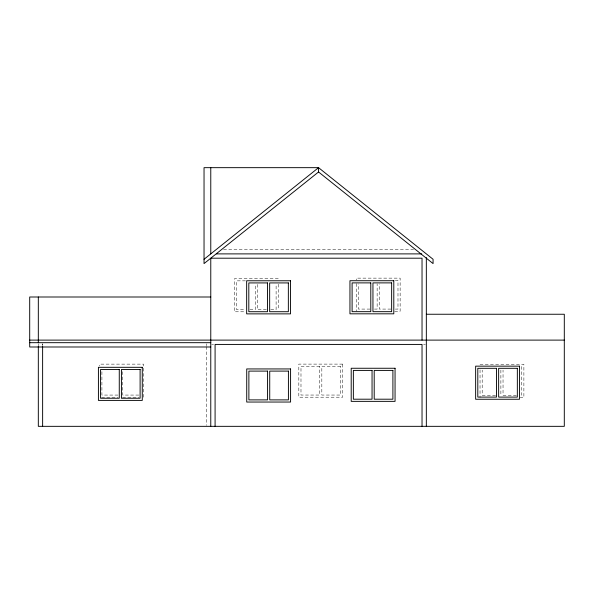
<?xml version="1.0" encoding="UTF-8"?>
<svg xmlns="http://www.w3.org/2000/svg" width="594" height="594" viewBox="0 0 594 594"><rect width="100%" height="100%" fill="white"/><g stroke="black" fill="none" stroke-linecap="round" stroke-linejoin="round"><path stroke-width="0.45" stroke-dasharray="2.97 2.23" d="M223.574 249.577L413.535 249.577M278.267 278.69L234.415 278.69L234.415 311.791L245.381 311.791M395.314 280.294L397.987 280.294L397.987 309.08L395.314 309.08M245.471 280.851L236.575 280.851L236.575 309.637L245.471 309.637M370.017 309.08L358.449 309.08L358.449 283.887M374.472 309.08L377.138 309.08L377.138 283.887M390.867 309.08L379.299 309.08L379.299 283.887M249.926 309.637L255.264 309.637L255.264 284.444M266.32 309.637L257.417 309.637L257.417 284.444M270.767 309.637L276.106 309.637L276.106 284.444M394.661 311.234L400.141 311.234L400.141 278.133L356.296 278.133L356.296 279.974M211.702 344.423L213.55 344.423M423.567 344.423L425.415 344.423M480.034 364.337L523.886 364.337L523.886 397.438L520.233 397.438M117.939 395.069L101.916 395.069L101.916 370.782M138.781 395.069L122.765 395.069L122.765 370.782M495.545 395.285L482.194 395.285L482.194 370.092M516.386 395.285L503.036 395.285L503.036 370.092M101.589 397.223L118.028 397.223M122.602 397.223L139.041 397.223M521.732 366.498L521.732 395.285M500.883 370.092L500.883 395.285M480.034 369.854L480.034 397.438M356.296 283.65L356.296 311.234M278.267 284.207L278.267 309.949M206.46 343.822L206.46 345.678M206.46 346.606L206.46 425.408M143.607 397.223L143.607 364.129L99.762 364.129L99.762 365.963M38.32 343.822L38.32 345.678M342.679 364.107L298.827 364.107L298.827 397.2L342.679 397.2L342.679 364.107M319.676 366.26L300.987 366.26L300.987 395.047L319.676 395.047L319.676 366.26M340.518 366.26L321.829 366.26L321.829 395.047L340.518 395.047L340.518 366.26M42.62 345.641L42.62 343.8L42.634 345.678"/><path stroke-width="0.89" d="M204.039 259.274L318.555 167.664L433.071 259.274L433.071 263.588L318.555 171.97L318.555 167.664L204.039 167.664L204.039 263.588L318.555 171.97M216.327 253.89L421.71 253.89M210.773 297L29.7 297L29.7 346.993L210.773 346.993M426.336 314.248L564.3 314.248L564.3 426.336L38.32 426.336L38.32 346.205M29.7 340.11L564.3 340.11M29.7 342.686L210.773 342.686M42.62 346.562L42.634 426.336M426.336 257.596L426.336 426.336M422.03 340.11L422.03 258.197L210.773 258.197L210.773 426.336M422.03 426.336L422.03 344.423L215.087 344.423L215.087 426.336M210.773 167.664L210.773 253.89M38.32 297L38.32 342.686M290.511 280.769L246.659 280.769L246.659 313.87L290.511 313.87L290.511 280.769M393.792 280.724L349.948 280.724L349.948 313.825L393.792 313.825L393.792 280.724M267.508 282.922L248.812 282.922L248.812 311.716L267.508 311.716L267.508 282.922M288.35 282.922L269.661 282.922L269.661 311.716L288.35 311.716L288.35 282.922M370.79 282.885L352.101 282.885L352.101 311.672L370.79 311.672L370.79 282.885M391.639 282.885L372.95 282.885L372.95 311.672L391.639 311.672L391.639 282.885M519.498 366.149L475.646 366.149L475.646 399.25L519.498 399.25L519.498 366.149M142.27 367.307L98.418 367.307L98.418 400.401L142.27 400.401L142.27 367.307M395.055 368.258L351.203 368.258L351.203 401.358L395.055 401.358L395.055 368.258M496.495 368.31L477.806 368.31L477.806 397.096L496.495 397.096L496.495 368.31M517.344 368.31L498.648 368.31L498.648 397.096L517.344 397.096L517.344 368.31M290.577 368.941L246.725 368.941L246.725 402.041L290.577 402.041L290.577 368.941M119.268 369.461L100.572 369.461L100.572 398.247L119.268 398.247L119.268 369.461M140.11 369.461L121.421 369.461L121.421 398.247L140.11 398.247L140.11 369.461M372.052 370.411L353.363 370.411L353.363 399.198L372.052 399.198L372.052 370.411M392.901 370.411L374.205 370.411L374.205 399.198L392.901 399.198L392.901 370.411M267.575 371.102L248.879 371.102L248.879 399.888L267.575 399.888L267.575 371.102M288.417 371.102L269.728 371.102L269.728 399.888L288.417 399.888L288.417 371.102"/></g></svg>
